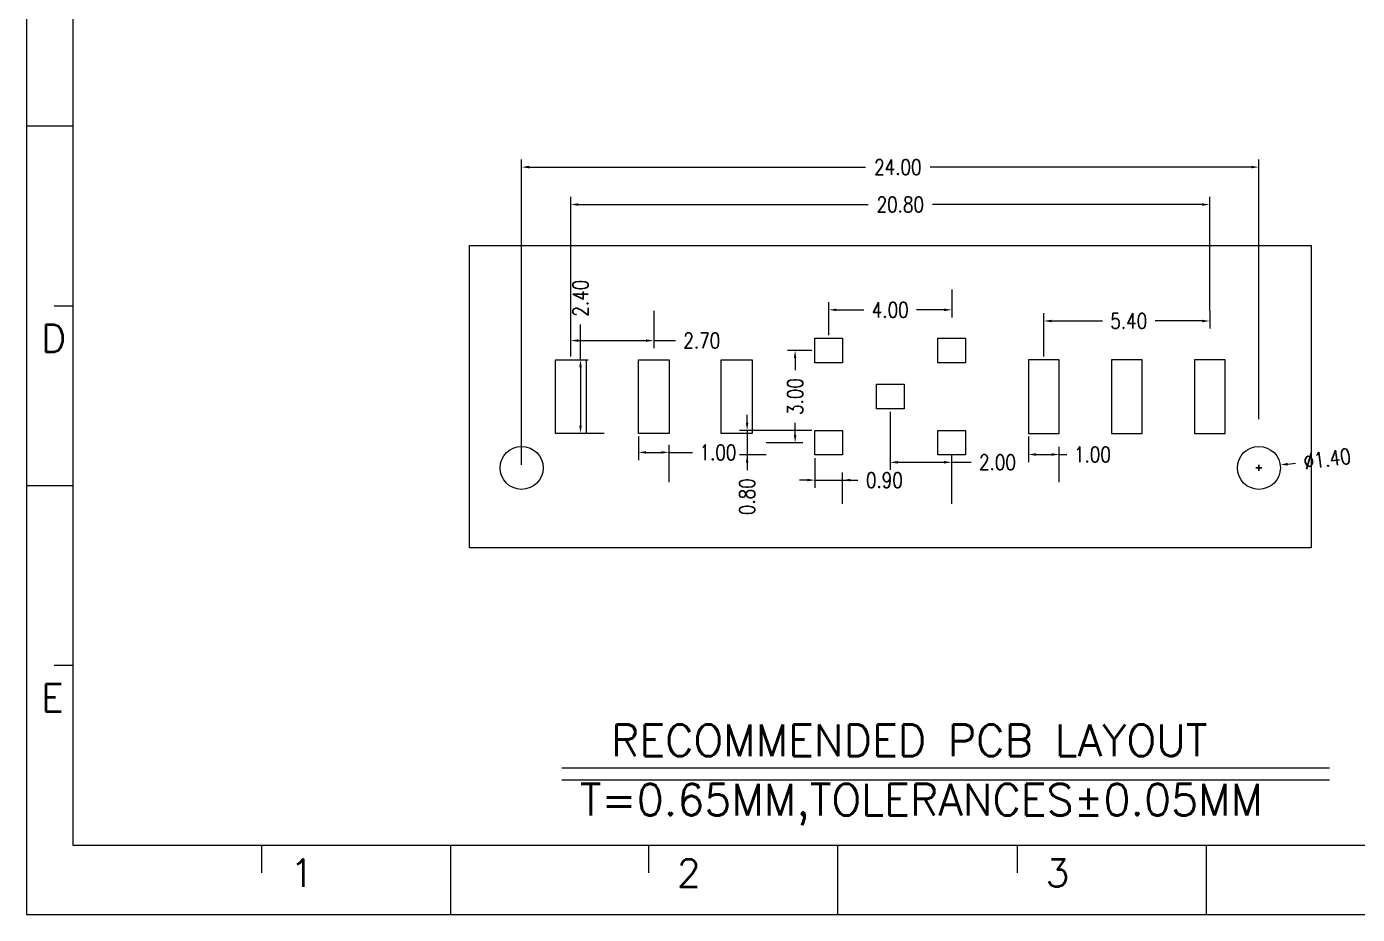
# Model space of a CAD drawing. Header units: millimetres. Extents: x 5.3 to 94.4, y 47.9 to 110.9.
# Drawn here: x 5.28 to 48.6, y 47.91 to 76.81 of the extents above; entities that cross this region are included whole.
import ezdxf

# ---------------------------------------------------------------- set-up
doc = ezdxf.new("R2010")
doc.units = ezdxf.units.MM
doc.header["$MEASUREMENT"] = 0
doc.layers.get('Defpoints').update_dxf_attribs({"lineweight": 5})
doc.layers.add('TEXT', color=3, linetype='Continuous', lineweight=5, true_color=0x00ff00)
doc.layers.add('TK', color=7, linetype='Continuous', lineweight=5)
doc.dimstyles.get("Standard").update_dxf_attribs({"dimtxt": 0.18, "dimasz": 0.18, "dimexe": 0.18, "dimexo": 0.0625, "dimgap": 0.09, "dimtad": 0, "dimtih": 1, "dimtoh": 1, "dimdec": 4, "dimzin": 0, "dimdsep": 46, "dimtxsty": 'Standard', "dimcen": 0.09, "dimadec": 0, "dimazin": 0, "dimtfac": 1, "dimtdec": 4, "dimtofl": 0, "dimtmove": 0, "dimatfit": 3, "dimfxl": 1, "dimtolj": 1, "dimtzin": 0, "dimarcsym": 0})

# ---------------------------------------------------------------- blocks, each defined once
blk = doc.blocks.new('*D31')
at = {"color": 7, "linetype": 'Continuous', "lineweight": 5}
for p, q in [((21.395, 62.549), (21.395, 72.488)), ((45.395, 64.037), (45.395, 72.488)), ((21.645, 72.238), (32.593, 72.238)), ((45.145, 72.238), (34.693, 72.238))]:
    blk.add_line(p, q, dxfattribs=at)
at = {"color": 7}
for points in [[(21.645, 72.28), (21.645, 72.196), (21.395, 72.238)], [(45.145, 72.196), (45.145, 72.28), (45.395, 72.238)]]:
    blk.add_solid(points, dxfattribs=at)
at = {"layer": 'Defpoints', "color": 0}
for p in [(45.395, 72.238), (45.395, 63.937), (21.395, 62.449)]:
    blk.add_point(p, dxfattribs=at)
at = {"color": 3, "lineweight": -3, "insert": (33.643, 72.238), "char_height": 0.5, "attachment_point": 5}
blk.add_mtext('\\A1;\\pxsm1.200000;\\T1.000000;\\W0.800000;\\Fromans;24.00', dxfattribs=at)
blk = doc.blocks.new('*D32')
at = {"color": 7, "linetype": 'Continuous', "lineweight": 5}
for p, q in [((35.395, 68.257), (35.395, 67.341)), ((31.395, 66.769), (31.395, 67.841)), ((31.645, 67.591), (32.535, 67.591)), ((35.145, 67.591), (34.254, 67.591))]:
    blk.add_line(p, q, dxfattribs=at)
at = {"color": 7}
for points in [[(31.645, 67.633), (31.645, 67.549), (31.395, 67.591)], [(35.145, 67.549), (35.145, 67.633), (35.395, 67.591)]]:
    blk.add_solid(points, dxfattribs=at)
at = {"layer": 'Defpoints', "color": 0}
for p in [(35.395, 68.357), (35.395, 67.591), (31.395, 66.669)]:
    blk.add_point(p, dxfattribs=at)
at = {"color": 3, "lineweight": -3, "insert": (33.395, 67.591), "char_height": 0.5, "attachment_point": 5}
blk.add_mtext('\\A1;\\pxsm1.200000;\\T1.000000;\\W0.800000;\\Fromans;4.00', dxfattribs=at)
blk = doc.blocks.new('*D33')
at = {"color": 7, "linetype": 'Continuous', "lineweight": 5}
for p, q in [((22.995, 66.169), (22.995, 71.269)), ((43.795, 67.557), (43.795, 71.269)), ((23.245, 71.019), (32.672, 71.019)), ((43.545, 71.019), (34.772, 71.019))]:
    blk.add_line(p, q, dxfattribs=at)
at = {"color": 7}
for points in [[(23.245, 71.061), (23.245, 70.977), (22.995, 71.019)], [(43.545, 70.977), (43.545, 71.061), (43.795, 71.019)]]:
    blk.add_solid(points, dxfattribs=at)
at = {"layer": 'Defpoints', "color": 0}
for p in [(43.795, 71.019), (43.795, 67.457), (22.995, 66.069)]:
    blk.add_point(p, dxfattribs=at)
at = {"color": 3, "lineweight": -3, "insert": (33.722, 71.019), "char_height": 0.5, "attachment_point": 5}
blk.add_mtext('\\A1;\\pxsm1.200000;\\T1.000000;\\W0.800000;\\Fromans;20.80', dxfattribs=at)
blk = doc.blocks.new('*D34')
at = {"color": 7, "linetype": 'Continuous', "lineweight": 5}
for p, q in [((30.945, 62.769), (30.945, 61.8)), ((30.695, 62.05), (30.445, 62.05)), ((30.945, 62.05), (31.845, 62.05)), ((31.845, 61.282), (31.845, 62.3)), ((31.845, 62.05), (32.345, 62.05)), ((32.095, 62.05), (32.345, 62.05))]:
    blk.add_line(p, q, dxfattribs=at)
at = {"color": 7}
for points in [[(30.695, 62.008), (30.695, 62.091), (30.945, 62.05)], [(32.095, 62.091), (32.095, 62.008), (31.845, 62.05)]]:
    blk.add_solid(points, dxfattribs=at)
at = {"layer": 'Defpoints', "color": 0}
for p in [(30.945, 62.869), (31.845, 62.05), (31.845, 61.182)]:
    blk.add_point(p, dxfattribs=at)
at = {"color": 3, "lineweight": -3, "insert": (33.204, 62.05), "char_height": 0.5, "attachment_point": 5}
blk.add_mtext('\\A1;\\pxsm1.200000;\\T1.000000;\\W0.800000;\\Fromans;0.90', dxfattribs=at)
blk = doc.blocks.new('*D35')
at = {"color": 7, "linetype": 'Continuous', "lineweight": 5}
for p, q in [((30.845, 66.269), (30.048, 66.269)), ((30.298, 66.019), (30.298, 65.629)), ((30.298, 63.519), (30.298, 63.91)), ((29.357, 63.269), (30.548, 63.269))]:
    blk.add_line(p, q, dxfattribs=at)
at = {"color": 7}
for points in [[(30.339, 66.019), (30.256, 66.019), (30.298, 66.269)], [(30.256, 63.519), (30.339, 63.519), (30.298, 63.269)]]:
    blk.add_solid(points, dxfattribs=at)
at = {"layer": 'Defpoints', "color": 0}
for p in [(30.945, 66.269), (29.257, 63.269), (30.298, 63.269)]:
    blk.add_point(p, dxfattribs=at)
at = {"color": 3, "lineweight": -3, "insert": (30.298, 64.769), "char_height": 0.5, "attachment_point": 5, "rotation": 90}
blk.add_mtext('\\A1;\\pxsm1.200000;\\T1.000000;\\W0.800000;\\Fromans;3.00', dxfattribs=at)
blk = doc.blocks.new('*D36')
at = {"color": 7, "linetype": 'Continuous', "lineweight": 5}
for p, q in [((25.195, 63.466), (25.195, 62.702)), ((25.445, 62.952), (25.945, 62.952)), ((26.195, 61.979), (26.195, 63.202)), ((26.195, 62.952), (26.955, 62.952))]:
    blk.add_line(p, q, dxfattribs=at)
at = {"color": 7}
for points in [[(25.445, 62.994), (25.445, 62.911), (25.195, 62.952)], [(25.945, 62.911), (25.945, 62.994), (26.195, 62.952)]]:
    blk.add_solid(points, dxfattribs=at)
at = {"layer": 'Defpoints', "color": 0}
for p in [(25.195, 63.566), (26.195, 62.952), (26.195, 61.879)]:
    blk.add_point(p, dxfattribs=at)
at = {"color": 3, "lineweight": -3, "insert": (27.786, 62.952), "char_height": 0.5, "attachment_point": 5}
blk.add_mtext('\\A1;\\pxsm1.200000;\\T1.000000;\\W0.800000;\\Fromans;1.00', dxfattribs=at)
blk = doc.blocks.new('*D37')
at = {"color": 7, "linetype": 'Continuous', "lineweight": 5}
for p, q in [((23.311, 65.969), (23.311, 67.11)), ((22.595, 65.969), (23.561, 65.969)), ((23.311, 65.719), (23.311, 63.819)), ((24.082, 63.569), (23.061, 63.569))]:
    blk.add_line(p, q, dxfattribs=at)
at = {"color": 7}
for points in [[(23.353, 65.719), (23.27, 65.719), (23.311, 65.969)], [(23.27, 63.819), (23.353, 63.819), (23.311, 63.569)]]:
    blk.add_solid(points, dxfattribs=at)
at = {"layer": 'Defpoints', "color": 0}
for p in [(22.495, 65.969), (23.311, 63.569), (24.182, 63.569)]:
    blk.add_point(p, dxfattribs=at)
at = {"color": 3, "lineweight": -3, "insert": (23.311, 67.969), "char_height": 0.5, "attachment_point": 5, "rotation": 90}
blk.add_mtext('\\A1;\\pxsm1.200000;\\T1.000000;\\W0.800000;\\Fromans;2.40', dxfattribs=at)
blk = doc.blocks.new('*D38')
at = {"color": 7, "linetype": 'Continuous', "lineweight": 5}
for p, q in [((25.695, 67.557), (25.695, 66.34)), ((22.995, 66.069), (22.995, 66.84)), ((23.245, 66.59), (25.445, 66.59)), ((25.695, 66.59), (26.399, 66.59))]:
    blk.add_line(p, q, dxfattribs=at)
at = {"color": 7}
for points in [[(23.245, 66.632), (23.245, 66.549), (22.995, 66.59)], [(25.445, 66.549), (25.445, 66.632), (25.695, 66.59)]]:
    blk.add_solid(points, dxfattribs=at)
at = {"layer": 'Defpoints', "color": 0}
for p in [(25.695, 67.657), (25.695, 66.59), (22.995, 65.969)]:
    blk.add_point(p, dxfattribs=at)
at = {"color": 3, "lineweight": -3, "insert": (27.258, 66.59), "char_height": 0.5, "attachment_point": 5}
blk.add_mtext('\\A1;\\pxsm1.200000;\\T1.000000;\\W0.800000;\\Fromans;2.70', dxfattribs=at)
blk = doc.blocks.new('*D39')
at = {"color": 7, "linetype": 'Continuous', "lineweight": 5}
for p, q in [((28.735, 63.919), (28.735, 64.169)), ((30.845, 63.669), (28.485, 63.669)), ((28.735, 63.669), (28.735, 62.869)), ((29.357, 62.869), (28.485, 62.869)), ((28.735, 62.869), (28.735, 62.369)), ((28.735, 62.619), (28.735, 62.369))]:
    blk.add_line(p, q, dxfattribs=at)
at = {"color": 7}
for points in [[(28.694, 63.919), (28.777, 63.919), (28.735, 63.669)], [(28.777, 62.619), (28.694, 62.619), (28.735, 62.869)]]:
    blk.add_solid(points, dxfattribs=at)
at = {"layer": 'Defpoints', "color": 0}
for p in [(30.945, 63.669), (28.735, 62.869), (29.457, 62.869)]:
    blk.add_point(p, dxfattribs=at)
at = {"color": 3, "lineweight": -3, "insert": (28.735, 61.51), "char_height": 0.5, "attachment_point": 5, "rotation": 90}
blk.add_mtext('\\A1;\\pxsm1.200000;\\T1.000000;\\W0.800000;\\Fromans;0.80', dxfattribs=at)
blk = doc.blocks.new('*D40')
at = {"color": 7, "linetype": 'Continuous', "lineweight": 5}
for p, q in [((38.395, 66.069), (38.395, 67.479)), ((38.645, 67.229), (40.3, 67.229)), ((43.545, 67.229), (42.019, 67.229)), ((43.795, 67.557), (43.795, 66.979))]:
    blk.add_line(p, q, dxfattribs=at)
at = {"color": 7}
for points in [[(38.645, 67.27), (38.645, 67.187), (38.395, 67.229)], [(43.545, 67.187), (43.545, 67.27), (43.795, 67.229)]]:
    blk.add_solid(points, dxfattribs=at)
at = {"layer": 'Defpoints', "color": 0}
for p in [(43.795, 67.657), (43.795, 67.229), (38.395, 65.969)]:
    blk.add_point(p, dxfattribs=at)
at = {"color": 3, "lineweight": -3, "insert": (41.16, 67.229), "char_height": 0.5, "attachment_point": 5}
blk.add_mtext('\\A1;\\pxsm1.200000;\\T1.000000;\\W0.800000;\\Fromans;5.40', dxfattribs=at)
blk = doc.blocks.new('*D41')
at = {"color": 7, "linetype": 'Continuous', "lineweight": 5}
for p, q in [((37.895, 63.469), (37.895, 62.633)), ((38.145, 62.883), (38.645, 62.883)), ((38.895, 61.982), (38.895, 63.133)), ((38.895, 62.883), (39.145, 62.883))]:
    blk.add_line(p, q, dxfattribs=at)
at = {"color": 7}
for points in [[(38.145, 62.925), (38.145, 62.841), (37.895, 62.883)], [(38.645, 62.841), (38.645, 62.925), (38.895, 62.883)]]:
    blk.add_solid(points, dxfattribs=at)
at = {"layer": 'Defpoints', "color": 0}
for p in [(37.895, 63.569), (38.895, 62.883), (38.895, 61.882)]:
    blk.add_point(p, dxfattribs=at)
at = {"color": 3, "lineweight": -3, "insert": (39.976, 62.883), "char_height": 0.5, "attachment_point": 5}
blk.add_mtext('\\A1;\\pxsm1.200000;\\T1.000000;\\W0.800000;\\Fromans;1.00', dxfattribs=at)
blk = doc.blocks.new('*D42')
at = {"color": 7, "linetype": 'Continuous', "lineweight": 5}
for p, q in [((33.395, 64.269), (33.395, 62.379)), ((35.395, 61.282), (35.395, 62.879)), ((33.645, 62.629), (35.145, 62.629)), ((35.395, 62.629), (36.027, 62.629))]:
    blk.add_line(p, q, dxfattribs=at)
at = {"color": 7}
for points in [[(33.645, 62.671), (33.645, 62.588), (33.395, 62.629)], [(35.145, 62.588), (35.145, 62.671), (35.395, 62.629)]]:
    blk.add_solid(points, dxfattribs=at)
at = {"layer": 'Defpoints', "color": 0}
for p in [(33.395, 64.369), (35.395, 62.629), (35.395, 61.182)]:
    blk.add_point(p, dxfattribs=at)
at = {"color": 3, "lineweight": -3, "insert": (36.886, 62.629), "char_height": 0.5, "attachment_point": 5}
blk.add_mtext('\\A1;\\pxsm1.200000;\\T1.000000;\\W0.800000;\\Fromans;2.00', dxfattribs=at)
blk = doc.blocks.new('*D43')
at = {"color": 7, "linetype": 'Continuous', "lineweight": -3}
for p, q in [((45.295, 62.449), (45.495, 62.449)), ((45.395, 62.349), (45.395, 62.549))]:
    blk.add_line(p, q, dxfattribs=at)
at = {"color": 7, "linetype": 'Continuous', "lineweight": 5}
blk.add_line((46.337, 62.573), (46.584, 62.606), dxfattribs=at)
at = {"color": 7}
blk.add_solid([(46.331, 62.614), (46.342, 62.532), (46.089, 62.541)], dxfattribs=at)
at = {"layer": 'Defpoints', "color": 0}
for p in [(46.089, 62.541), (44.701, 62.358)]:
    blk.add_point(p, dxfattribs=at)
at = {"color": 3, "lineweight": -3, "insert": (47.616, 62.741), "char_height": 0.5, "attachment_point": 5, "rotation": 7.4854}
blk.add_mtext('\\A1;\\pxsm1.200000;\\T1.000000;\\W0.800000;\\Fromans;%%c1.40', dxfattribs=at)

msp = doc.modelspace()

# ---------------------------------------------------------------- linework, layer by layer
at = {"color": 7, "linetype": 'Continuous', "lineweight": 20}
for p, q in [((19.695, 59.849), (19.695, 69.689)), ((19.695, 69.689), (47.095, 69.689)), ((47.095, 69.689), (47.095, 59.849)), ((30.945, 66.669), (31.845, 66.669)), ((30.945, 65.869), (30.945, 66.669)), ((31.845, 66.669), (31.845, 65.869)), ((34.945, 66.669), (35.845, 66.669)), ((34.945, 65.869), (34.945, 66.669)), ((35.845, 66.669), (35.845, 65.869)), ((22.495, 63.569), (22.495, 65.969)), ((22.495, 65.969), (23.495, 65.969)), ((23.495, 65.969), (23.495, 63.569)), ((25.195, 63.569), (25.195, 65.969)), ((25.195, 65.969), (26.195, 65.969)), ((26.195, 65.969), (26.195, 63.569)), ((27.895, 63.569), (27.895, 65.969)), ((27.895, 65.969), (28.895, 65.969)), ((28.895, 65.969), (28.895, 63.569)), ((31.845, 65.869), (30.945, 65.869)), ((35.845, 65.869), (34.945, 65.869)), ((37.895, 65.969), (37.895, 63.569)), ((38.895, 65.969), (37.895, 65.969)), ((38.895, 63.569), (38.895, 65.969)), ((40.595, 65.969), (40.595, 63.569)), ((41.595, 65.969), (40.595, 65.969)), ((41.595, 63.569), (41.595, 65.969)), ((43.295, 65.969), (43.295, 63.569)), ((44.295, 65.969), (43.295, 65.969)), ((44.295, 63.569), (44.295, 65.969)), ((32.945, 64.369), (32.945, 65.169)), ((32.945, 65.169), (33.845, 65.169)), ((33.845, 65.169), (33.845, 64.369)), ((33.845, 64.369), (32.945, 64.369)), ((23.495, 63.569), (22.495, 63.569)), ((26.195, 63.569), (25.195, 63.569)), ((28.895, 63.569), (27.895, 63.569)), ((30.945, 63.669), (31.845, 63.669)), ((30.945, 62.869), (30.945, 63.669)), ((31.845, 63.669), (31.845, 62.869)), ((34.945, 63.669), (35.845, 63.669)), ((34.945, 62.869), (34.945, 63.669)), ((35.845, 63.669), (35.845, 62.869)), ((37.895, 63.569), (38.895, 63.569)), ((40.595, 63.569), (41.595, 63.569)), ((43.295, 63.569), (44.295, 63.569)), ((31.845, 62.869), (30.945, 62.869)), ((35.845, 62.869), (34.945, 62.869)), ((47.095, 59.849), (19.695, 59.849))]:
    msp.add_line(p, q, dxfattribs=at)
for centre in [(21.395, 62.449), (45.395, 62.449)]:
    msp.add_circle(centre, 0.7, dxfattribs=at)
at = {"layer": 'TEXT', "color": 3, "linetype": 'Continuous', "lineweight": 5, "true_color": 0x00ff00}
for p, q in [((22.704, 52.689), (47.695, 52.689)), ((22.704, 52.291), (47.695, 52.291))]:
    msp.add_line(p, q, dxfattribs=at)
at = {"layer": 'TK', "color": 2, "linetype": 'Continuous', "lineweight": 5, "true_color": 0xffff00}
for p, q in [((5.28, 110.917), (5.28, 47.915)), ((5.28, 47.915), (94.383, 47.915))]:
    msp.add_line(p, q, dxfattribs=at)
at = {"layer": 'TK', "color": 7, "linetype": 'Continuous', "lineweight": 5}
for p, q in [((6.78, 108.667), (6.78, 50.165)), ((6.78, 73.566), (5.28, 73.566)), ((6.78, 67.715), (6.18, 67.715)), ((6.78, 61.865), (5.28, 61.865)), ((6.78, 56.015), (6.18, 56.015)), ((6.78, 50.165), (92.883, 50.165)), ((12.93, 50.165), (12.93, 49.265)), ((19.08, 50.165), (19.08, 47.915)), ((25.53, 50.165), (25.53, 49.265)), ((31.681, 50.165), (31.681, 47.915)), ((37.531, 50.165), (37.531, 49.265)), ((43.681, 50.165), (43.681, 47.915))]:
    msp.add_line(p, q, dxfattribs=at)

# ---------------------------------------------------------------- texts
at = {"layer": 'TEXT', "color": 3, "linetype": 'Continuous', "lineweight": -3, "true_color": 0x00ff00, "attachment_point": 7, "line_spacing_factor": 1.2}
for s, insert, char_height in [('\\T1.000000;\\W1.000000;\\Fromans|b0|i0;D', (5.752, 66.215), 0.90003), ('\\T1.000000;\\W1.000000;\\Fromans|b0|i0;E', (5.752, 54.515), 0.90003), ('\\T1.000000;\\W1.000000;\\Fromans|b0|i0;RECOMMENDED PCB LAYOUT', (24.302, 53.065), 1.02767), ('\\T1.000000;\\W1.000000;\\Fromans|b0|i0;T=0.65MM,TOLERANCES%%p0.05MM', (23.29, 50.822), 1.02767), ('\\T1.000000;\\W1.000000;\\Fromans|b0|i0;1', (13.853, 48.815), 0.90003), ('\\T1.000000;\\W1.000000;\\Fromans|b0|i0;2', (26.453, 48.815), 0.90003), ('\\T1.000000;\\W1.000000;\\Fromans|b0|i0;3', (38.453, 48.815), 0.90003)]:
    msp.add_mtext(s, dxfattribs=dict(at, insert=insert, char_height=char_height))

# ---------------------------------------------------------------- dimensions: what is measured, and where the dimension line sits
at = {"color": 7, "linetype": 'Continuous', "lineweight": -3}
for base, p1, p2, picture, middle in [((45.395, 72.238), (21.395, 62.449), (45.395, 63.937), '*D31', (33.643, 72.238)), ((43.795, 71.019), (22.995, 66.069), (43.795, 67.457), '*D33', (33.722, 71.019)), ((35.395, 67.591), (31.395, 66.669), (35.395, 68.357), '*D32', (33.395, 67.591)), ((25.695, 66.59), (22.995, 65.969), (25.695, 67.657), '*D38', (27.258, 66.59)), ((43.795, 67.229), (38.395, 65.969), (43.795, 67.657), '*D40', (41.16, 67.229)), ((35.395, 62.629), (33.395, 64.369), (35.395, 61.182), '*D42', (36.886, 62.629)), ((26.195, 62.952), (25.195, 63.566), (26.195, 61.879), '*D36', (27.786, 62.952)), ((38.895, 62.883), (37.895, 63.569), (38.895, 61.882), '*D41', (39.976, 62.883)), ((31.845, 62.05), (30.945, 62.869), (31.845, 61.182), '*D34', (33.204, 62.05))]:
    dim = msp.add_linear_dim(base=base, p1=p1, p2=p2, text='\\pxsm1.200000;\\T1.000000;\\W0.800000;\\Fromans;<>', dimstyle='Standard', override={"dimscale": 1, "dimtxt": 0.5, "dimasz": 0.25, "dimexe": 0.25, "dimexo": 0.1, "dimgap": 0.25, "dimtad": 0, "dimtih": 0, "dimtoh": 0, "dimdec": 2, "dimlfac": 1, "dimrnd": 0, "dimzin": 0, "dimdsep": 0, "dimlunit": 2, "dimpost": '<>', "dimsah": 0, "dimtsz": 0, "dimcen": 0.1, "dimdle": 0, "dimse1": 0, "dimse2": 0, "dimsd1": 0, "dimsd2": 0, "dimclrd": 7, "dimclre": 7, "dimclrt": 3, "dimaunit": 0, "dimadec": 2, "dimazin": 0, "dimtol": 0, "dimlim": 0, "dimtp": 0, "dimtm": 0, "dimtfac": 1, "dimtdec": 2, "dimtix": 0, "dimtofl": 1, "dimtmove": 0, "dimfrac": 2, "dimtzin": 0, "dimlwd": 5, "dimlwe": 5}, dxfattribs=at)
    dim.commit()
    dim.dimension.update_dxf_attribs({"geometry": picture, "text_midpoint": middle, "dimtype": 160})
for base, p1, p2, picture, middle in [((23.311, 63.569), (22.495, 65.969), (24.182, 63.569), '*D37', (23.311, 67.969)), ((30.298, 63.269), (30.945, 66.269), (29.257, 63.269), '*D35', (30.298, 64.769)), ((28.735, 62.869), (30.945, 63.669), (29.457, 62.869), '*D39', (28.735, 61.51))]:
    dim = msp.add_linear_dim(base=base, p1=p1, p2=p2, angle=270, text='\\pxsm1.200000;\\T1.000000;\\W0.800000;\\Fromans;<>', dimstyle='Standard', override={"dimscale": 1, "dimtxt": 0.5, "dimasz": 0.25, "dimexe": 0.25, "dimexo": 0.1, "dimgap": 0.25, "dimtad": 0, "dimtih": 0, "dimtoh": 0, "dimdec": 2, "dimlfac": 1, "dimrnd": 0, "dimzin": 0, "dimdsep": 0, "dimlunit": 2, "dimpost": '<>', "dimsah": 0, "dimtsz": 0, "dimcen": 0.1, "dimdle": 0, "dimse1": 0, "dimse2": 0, "dimsd1": 0, "dimsd2": 0, "dimclrd": 7, "dimclre": 7, "dimclrt": 3, "dimaunit": 0, "dimadec": 2, "dimazin": 0, "dimtol": 0, "dimlim": 0, "dimtp": 0, "dimtm": 0, "dimtfac": 1, "dimtdec": 2, "dimtix": 0, "dimtofl": 1, "dimtmove": 0, "dimfrac": 2, "dimtzin": 0, "dimlwd": 5, "dimlwe": 5}, dxfattribs=at)
    dim.commit()
    dim.dimension.update_dxf_attribs({"geometry": picture, "text_midpoint": middle, "dimtype": 160})
dim = msp.add_diameter_dim_2p(p1=(44.701, 62.358), p2=(46.089, 62.541), text='\\pxsm1.200000;\\T1.000000;\\W0.800000;\\Fromans;<>', dimstyle='Standard', override={"dimscale": 1, "dimtxt": 0.5, "dimasz": 0.25, "dimexe": 0.25, "dimexo": 0.1, "dimgap": 0.25, "dimtad": 0, "dimtih": 0, "dimtoh": 0, "dimdec": 2, "dimlfac": 1, "dimrnd": 0, "dimzin": 0, "dimdsep": 0, "dimlunit": 2, "dimpost": '%%c<>', "dimsah": 0, "dimtsz": 0, "dimcen": 0.1, "dimdle": 0, "dimse1": 0, "dimse2": 0, "dimsd1": 0, "dimsd2": 1, "dimclrd": 7, "dimclre": 7, "dimclrt": 3, "dimaunit": 0, "dimadec": 2, "dimazin": 0, "dimtol": 0, "dimlim": 0, "dimtp": 0, "dimtm": 0, "dimtfac": 1, "dimtdec": 2, "dimtix": 0, "dimtofl": 0, "dimtmove": 0, "dimfrac": 2, "dimtzin": 0, "dimlwd": 5, "dimlwe": 5}, dxfattribs=at)
dim.commit()
dim.dimension.update_dxf_attribs({"geometry": '*D43', "text_midpoint": (47.616, 62.741), "dimtype": 163})

doc.saveas('drawing.dxf')
